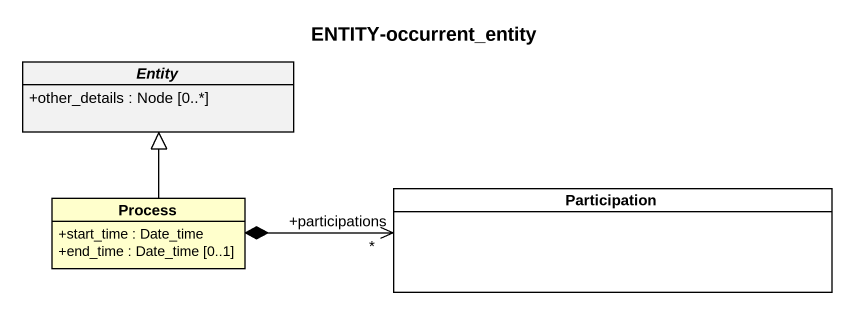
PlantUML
@startuml
title ENTITY-occurrent_entity
hide circle
hide empty members
skinparam classAttributeIconSize 0
abstract class "Entity" as Entity_ #F2F2F2 {
  +other_details : Node [0..*]
}
class Participation #FFFFFF
class "Process" as Process_ {
  +start_time : Date_time
  +end_time : Date_time [0..1]
}
Process_ -up-|> Entity_
Process_ *-right-> "+participations\n*" Participation
@enduml
